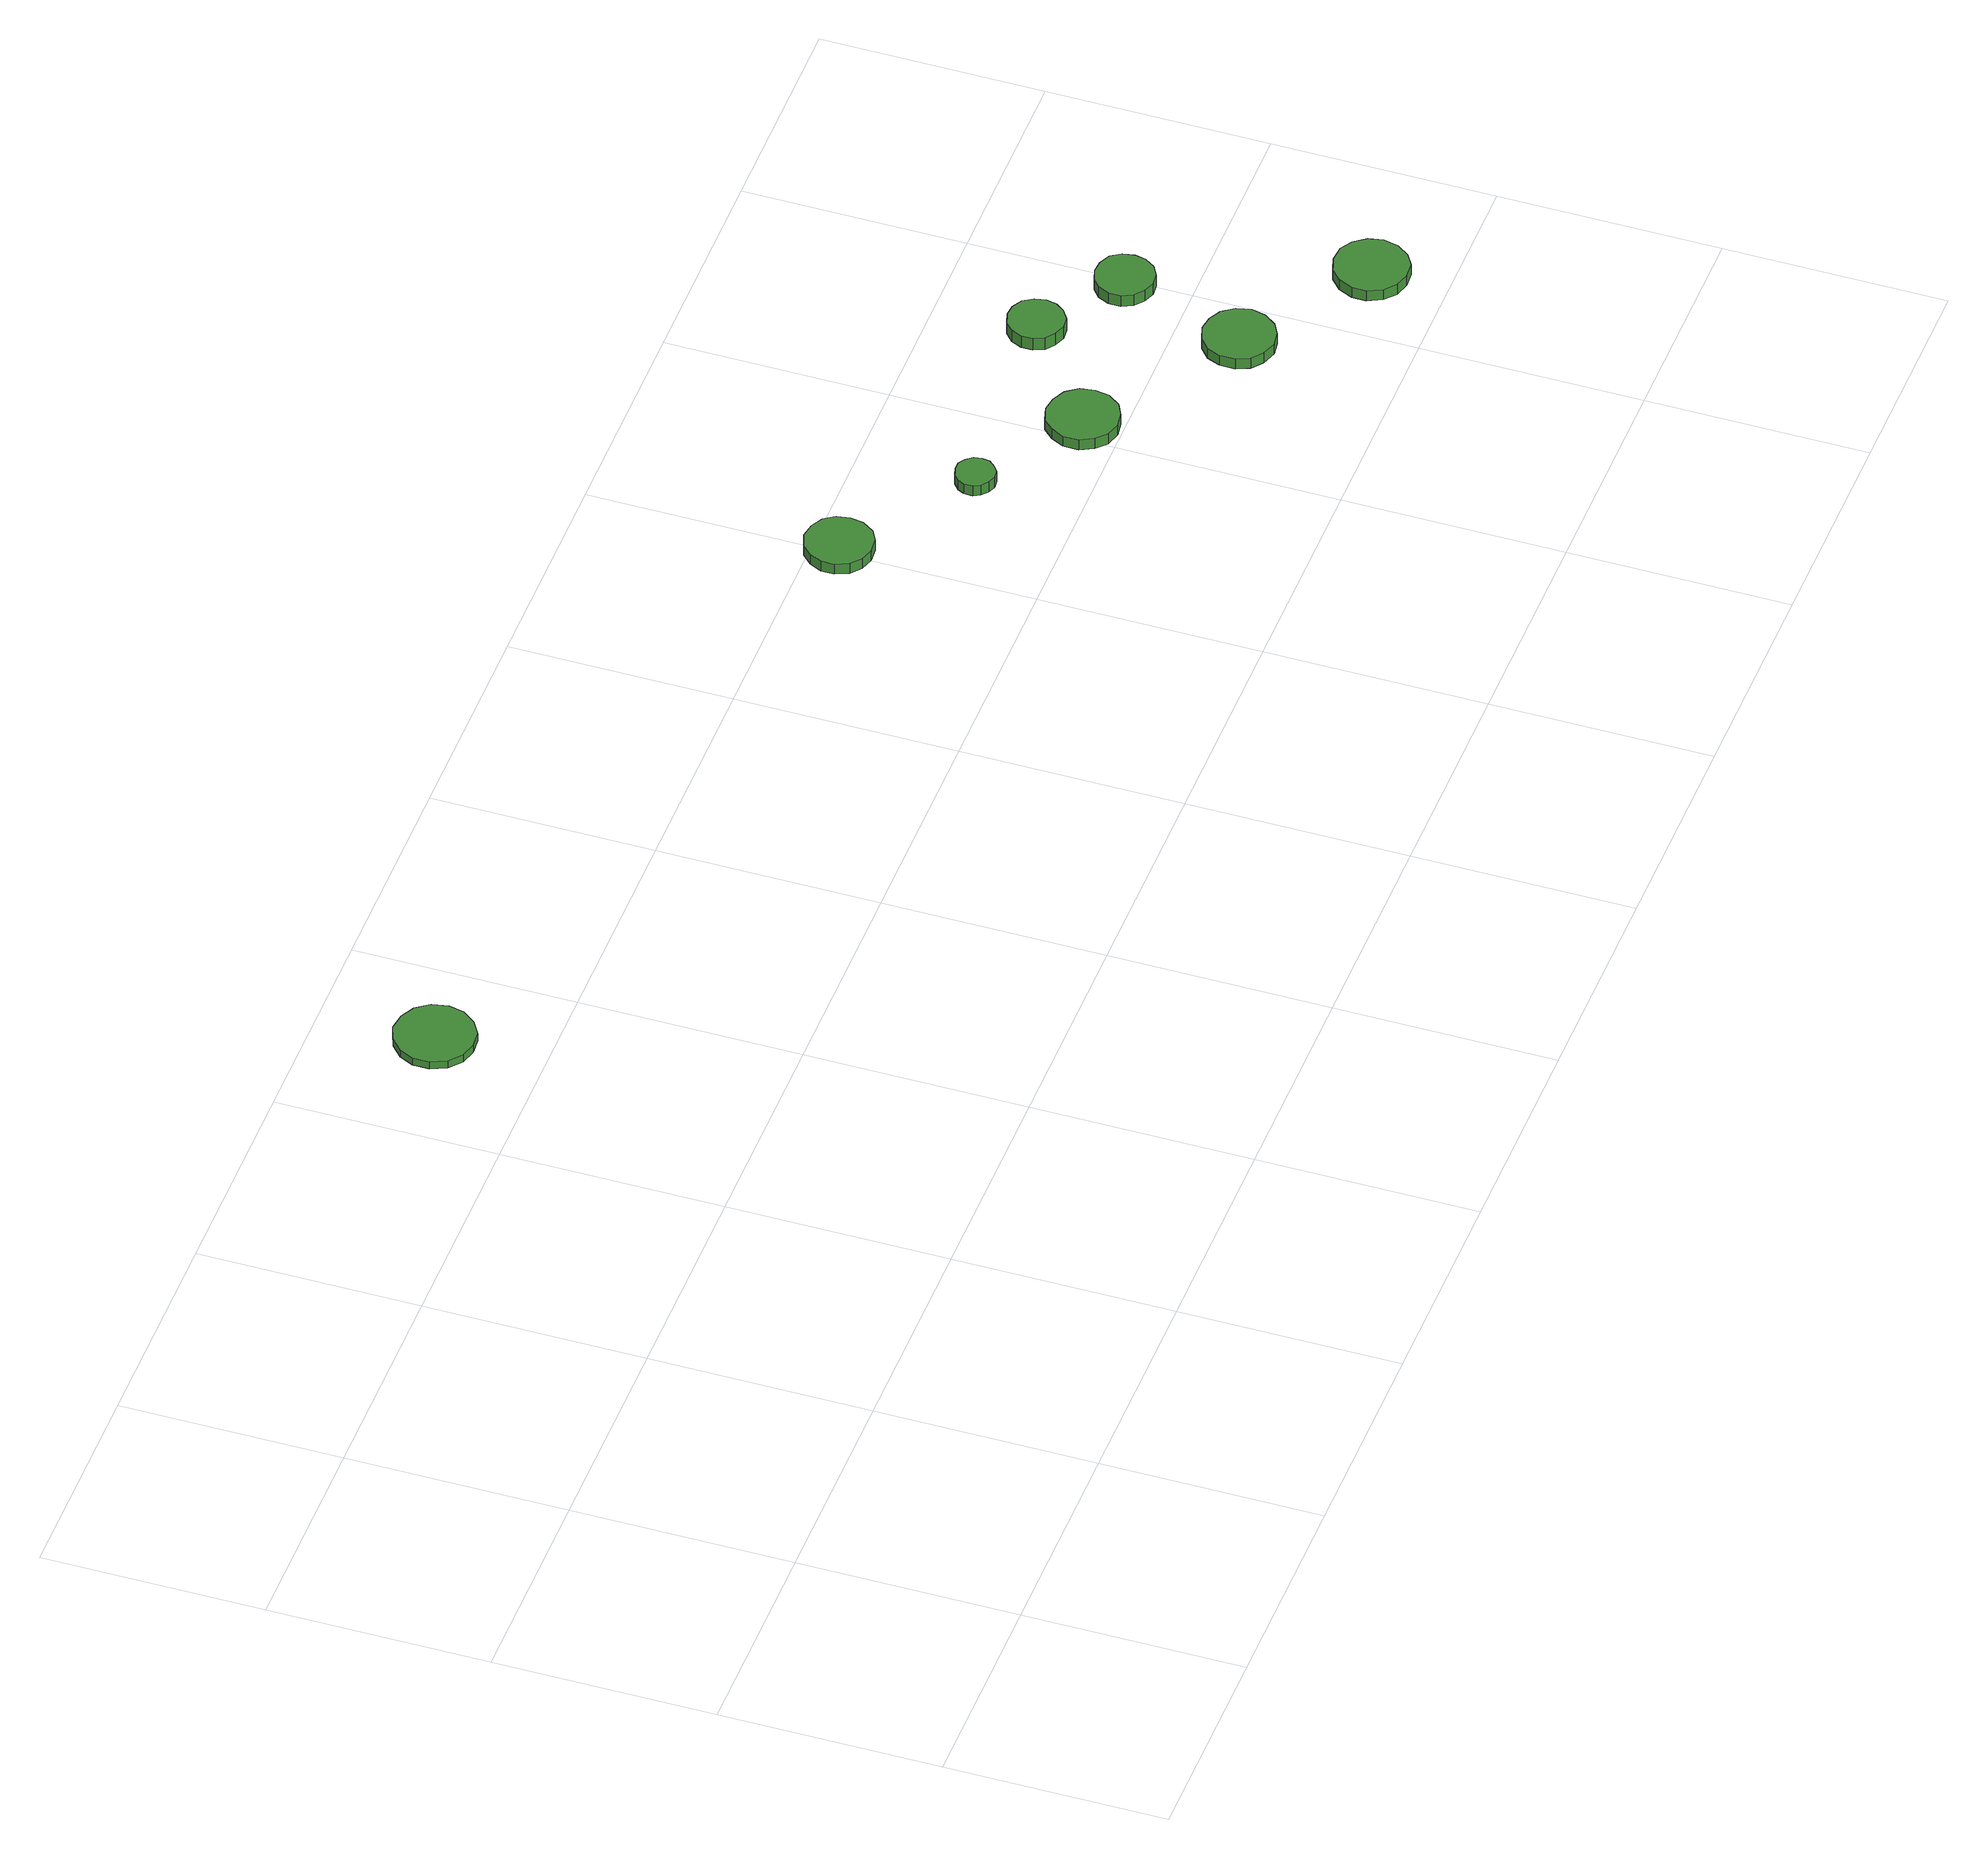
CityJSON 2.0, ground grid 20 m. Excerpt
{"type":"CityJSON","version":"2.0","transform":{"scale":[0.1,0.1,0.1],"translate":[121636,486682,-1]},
"CityObjects":{
"tree1":{"type":"SolitaryVegetationObject","attributes":{"function":"something"}},
"tree2":{"type":"SolitaryVegetationObject","attributes":{"function":"something"}},
"tree3":{"type":"SolitaryVegetationObject","attributes":{"function":"something"}},
"tree4":{"type":"SolitaryVegetationObject","attributes":{"function":"something"}},
"tree5":{"type":"SolitaryVegetationObject","attributes":{"function":"something"}},
"tree6":{"type":"SolitaryVegetationObject","attributes":{"function":"something"}},
"tree7":{"type":"SolitaryVegetationObject","attributes":{"function":"something"},"geometry":[{"type":"MultiSurface","lod":"1","boundaries":[[[0,1,2,3,4,5,6,7,8,9,10,11,12,13,14]],[[15,16,17,18,19,20,21,22,23,24,25,26,27,28,29]],[[0,29,28,1]],[[1,28,27,2]],[[2,27,26,3]],[[3,26,25,4]],[[4,25,24,5]],[[5,24,23,6]],[[6,23,22,7]],[[7,22,21,8]],[[8,21,20,9]],[[9,20,19,10]],[[10,19,18,11]],[[11,18,17,12]],[[12,17,16,13]],[[13,16,15,14]],[[14,15,29,0]]]}]},
"tree8":{"type":"SolitaryVegetationObject","attributes":{"function":"something"},"geometry":[{"type":"MultiSurface","lod":"1","boundaries":[[[30,31,32,33,34,35,36,37,38,39,40,41,42,43,44]],[[45,46,47,48,49,50,51,52,53,54,55,56,57,58,59]],[[30,59,58,31]],[[31,58,57,32]],[[32,57,56,33]],[[33,56,55,34]],[[34,55,54,35]],[[35,54,53,36]],[[36,53,52,37]],[[37,52,51,38]],[[38,51,50,39]],[[39,50,49,40]],[[40,49,48,41]],[[41,48,47,42]],[[42,47,46,43]],[[43,46,45,44]],[[44,45,59,30]]]}]},
"tree9":{"type":"SolitaryVegetationObject","attributes":{"function":"something"},"geometry":[{"type":"MultiSurface","lod":"1","boundaries":[[[60,61,62,63,64,65,66,67,68,69,70,71,72,73,74]],[[75,76,77,78,79,80,81,82,83,84,85,86,87,88,89]],[[60,89,88,61]],[[61,88,87,62]],[[62,87,86,63]],[[63,86,85,64]],[[64,85,84,65]],[[65,84,83,66]],[[66,83,82,67]],[[67,82,81,68]],[[68,81,80,69]],[[69,80,79,70]],[[70,79,78,71]],[[71,78,77,72]],[[72,77,76,73]],[[73,76,75,74]],[[74,75,89,60]]]}]},
"tree10":{"type":"SolitaryVegetationObject","attributes":{"function":"something"},"geometry":[{"type":"MultiSurface","lod":"1","boundaries":[[[90,91,92,93,94,95,96,97,98,99,100,101,102,103,104]],[[105,106,107,108,109,110,111,112,113,114,115,116,117,118,119]],[[90,119,118,91]],[[91,118,117,92]],[[92,117,116,93]],[[93,116,115,94]],[[94,115,114,95]],[[95,114,113,96]],[[96,113,112,97]],[[97,112,111,98]],[[98,111,110,99]],[[99,110,109,100]],[[100,109,108,101]],[[101,108,107,102]],[[102,107,106,103]],[[103,106,105,104]],[[104,105,119,90]]]}]},
"tree11":{"type":"SolitaryVegetationObject","attributes":{"function":"something"},"geometry":[{"type":"MultiSurface","lod":"1","boundaries":[[[120,121,122,123,124,125,126,127,128,129,130,131,132,133,134]],[[135,136,137,138,139,140,141,142,143,144,145,146,147,148,149]],[[120,149,148,121]],[[121,148,147,122]],[[122,147,146,123]],[[123,146,145,124]],[[124,145,144,125]],[[125,144,143,126]],[[126,143,142,127]],[[127,142,141,128]],[[128,141,140,129]],[[129,140,139,130]],[[130,139,138,131]],[[131,138,137,132]],[[132,137,136,133]],[[133,136,135,134]],[[134,135,149,120]]]}]},
"tree12":{"type":"SolitaryVegetationObject","attributes":{"function":"something"},"geometry":[{"type":"MultiSurface","lod":"1","boundaries":[[[150,151,152,153,154,155,156,157,158,159,160,161,162,163,164]],[[165,166,167,168,169,170,171,172,173,174,175,176,177,178,179]],[[150,179,178,151]],[[151,178,177,152]],[[152,177,176,153]],[[153,176,175,154]],[[154,175,174,155]],[[155,174,173,156]],[[156,173,172,157]],[[157,172,171,158]],[[158,171,170,159]],[[159,170,169,160]],[[160,169,168,161]],[[161,168,167,162]],[[162,167,166,163]],[[163,166,165,164]],[[164,165,179,150]]]}]},
"tree13":{"type":"SolitaryVegetationObject","attributes":{"function":"something"},"geometry":[{"type":"MultiSurface","lod":"1","boundaries":[[[180,181,182,183,184,185,186,187,188,189,190,191,192,193,194]],[[195,196,197,198,199,200,201,202,203,204,205,206,207,208,209]],[[180,209,208,181]],[[181,208,207,182]],[[182,207,206,183]],[[183,206,205,184]],[[184,205,204,185]],[[185,204,203,186]],[[186,203,202,187]],[[187,202,201,188]],[[188,201,200,189]],[[189,200,199,190]],[[190,199,198,191]],[[191,198,197,192]],[[192,197,196,193]],[[193,196,195,194]],[[194,195,209,180]]]}]},
"tree14":{"type":"SolitaryVegetationObject","attributes":{"function":"something"},"geometry":[{"type":"MultiSurface","lod":"1","boundaries":[[[210,211,212,213,214,215,216,217,218,219,220,221,222,223,224]],[[225,226,227,228,229,230,231,232,233,234,235,236,237,238,239]],[[210,239,238,211]],[[211,238,237,212]],[[212,237,236,213]],[[213,236,235,214]],[[214,235,234,215]],[[215,234,233,216]],[[216,233,232,217]],[[217,232,231,218]],[[218,231,230,219]],[[219,230,229,220]],[[220,229,228,221]],[[221,228,227,222]],[[222,227,226,223]],[[223,226,225,224]],[[224,225,239,210]]]}]}
},
"vertices":[
[552,697,17],[549,712,17],[540,724,17],[527,731,17],[512,733,17],[498,728,17],[487,718,17],[481,705,17],[481,690,17],[487,676,17],[498,666,17],[512,662,17],[527,663,17],[540,671,17],[549,683,17],[549,683,9],[540,671,9],[527,663,9],[512,662,9],[498,666,9],[487,676,9],[481,690,9],[481,705,9],[487,718,9],[498,728,9],[512,733,9],[527,731,9],[540,724,9],[549,712,9],[552,697,9],
[1234,577,19],[1232,589,19],[1225,599,19],[1214,605,19],[1201,607,19],[1189,603,19],[1180,594,19],[1175,583,19],[1175,571,19],[1180,559,19],[1189,551,19],[1201,547,19],[1214,548,19],[1225,554,19],[1232,565,19],[1232,565,8],[1225,554,8],[1214,548,8],[1201,547,8],[1189,551,8],[1180,559,8],[1175,571,8],[1175,583,8],[1180,594,8],[1189,603,8],[1201,607,8],[1214,605,8],[1225,599,8],[1232,589,8],[1234,577,8],
[1340,497,19],[1339,504,19],[1334,510,19],[1328,514,19],[1321,514,19],[1314,512,19],[1308,507,19],[1305,501,19],[1305,493,19],[1308,487,19],[1314,482,19],[1321,479,19],[1328,480,19],[1334,484,19],[1339,490,19],[1339,490,8],[1334,484,8],[1328,480,8],[1321,479,8],[1314,482,8],[1308,487,8],[1305,493,8],[1305,501,8],[1308,507,8],[1314,512,8],[1321,514,8],[1328,514,8],[1334,510,8],[1339,504,8],[1340,497,8],
[1451,435,19],[1449,448,19],[1441,459,19],[1429,465,19],[1416,467,19],[1403,463,19],[1394,454,19],[1388,442,19],[1388,428,19],[1394,416,19],[1403,407,19],[1416,403,19],[1429,405,19],[1441,411,19],[1449,422,19],[1449,422,8],[1441,411,8],[1429,405,8],[1416,403,8],[1403,407,8],[1394,416,8],[1388,428,8],[1388,442,8],[1394,454,8],[1403,463,8],[1416,467,8],[1429,465,8],[1441,459,8],[1449,448,8],[1451,435,8],
[1589,344,19],[1586,357,19],[1578,368,19],[1567,374,19],[1554,376,19],[1541,372,19],[1531,363,19],[1526,351,19],[1526,337,19],[1531,325,19],[1541,317,19],[1554,312,19],[1567,314,19],[1578,320,19],[1586,331,19],[1586,331,8],[1578,320,8],[1567,314,8],[1554,312,8],[1541,317,8],[1531,325,8],[1526,337,8],[1526,351,8],[1531,363,8],[1541,372,8],[1554,376,8],[1567,374,8],[1578,368,8],[1586,357,8],[1589,344,8],
[1542,510,21],[1540,520,21],[1534,529,21],[1525,534,21],[1515,535,21],[1505,532,21],[1497,525,21],[1493,515,21],[1493,505,21],[1497,495,21],[1505,489,21],[1515,485,21],[1525,486,21],[1534,492,21],[1540,500,21],[1540,500,8],[1534,492,8],[1525,486,8],[1515,485,8],[1505,489,8],[1497,495,8],[1493,505,8],[1493,515,8],[1497,525,8],[1505,532,8],[1515,535,8],[1525,534,8],[1534,529,8],[1540,520,8],[1542,510,8],
[1620,458,20],[1618,469,20],[1612,478,20],[1602,483,20],[1591,484,20],[1581,481,20],[1573,474,20],[1568,464,20],[1568,453,20],[1573,443,20],[1581,436,20],[1591,432,20],[1602,433,20],[1612,439,20],[1618,448,20],[1618,448,8],[1612,439,8],[1602,433,8],[1591,432,8],[1581,436,8],[1573,443,8],[1568,453,8],[1568,464,8],[1573,474,8],[1581,481,8],[1591,484,8],[1602,483,8],[1612,478,8],[1618,469,8],[1620,458,8],
[1707,268,19],[1704,281,19],[1696,292,19],[1685,299,19],[1671,300,19],[1658,296,19],[1648,287,19],[1642,274,19],[1642,261,19],[1648,248,19],[1658,239,19],[1671,235,19],[1685,236,19],[1696,243,19],[1704,254,19],[1704,254,8],[1696,243,8],[1685,236,8],[1671,235,8],[1658,239,8],[1648,248,8],[1642,261,8],[1642,274,8],[1648,287,8],[1658,296,8],[1671,300,8],[1685,299,8],[1696,292,8],[1704,281,8],[1707,268,8]
]}
